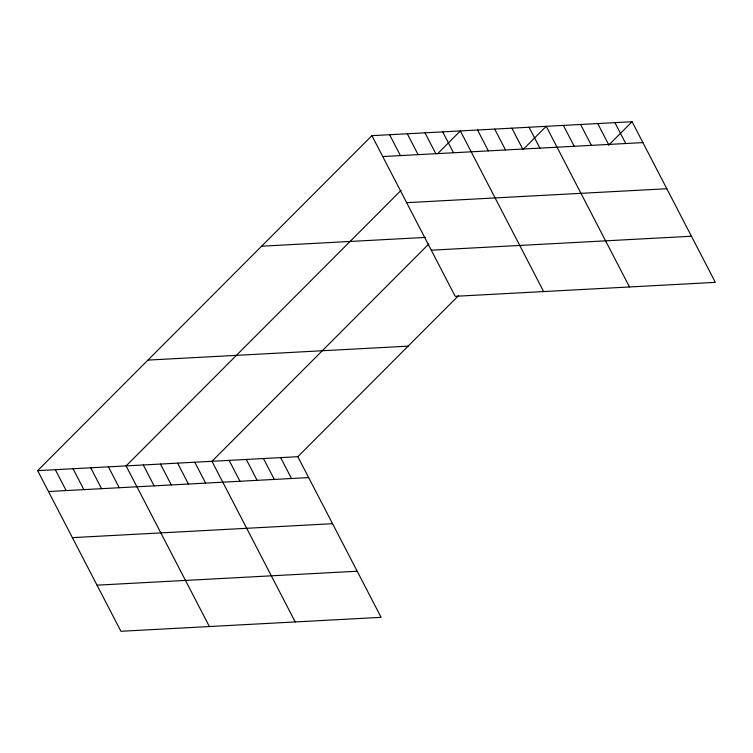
<?xml version="1.0" encoding="UTF-8"?>
<svg xmlns="http://www.w3.org/2000/svg" width="753" height="753" viewBox="0 0 753 753"><rect width="100%" height="100%" fill="white"/><g stroke="black" fill="none" stroke-linecap="round" stroke-linejoin="round"><path stroke-width="1.13" d="M37.65 470.634L297.821 456.695L381.093 617.338L120.922 631.278L37.65 470.634L371.907 135.662L632.078 121.722L715.35 282.366L455.179 296.305L371.907 135.662M401.161 190.255L126.109 465.9L209.381 626.543M437.662 153.678L460.365 130.918L543.638 291.562M428.815 243.981L211.96 461.297L295.232 621.94M523.514 149.075L546.226 126.316L629.499 286.959M297.821 456.695L458.633 295.534M608.556 145.291L632.078 121.722M382.74 156.549L642.911 142.609M406.648 202.67L666.81 188.73M261.602 246.203L425.614 237.411M431.271 250.184L691.442 236.244M147.955 360.094L408.126 346.154M48.474 491.521L308.645 477.59M72.382 537.642L332.553 523.702M97.015 585.166L357.186 571.226M614.909 122.635L625.734 143.531M597.741 123.558L608.565 144.444M580.563 124.48L591.397 145.367M563.395 125.403L574.219 146.289M529.048 127.238L539.882 148.125M511.88 128.161L522.714 149.047M494.712 129.083L505.536 149.969M477.543 129.996L488.368 150.892M442.679 131.869L453.504 152.755M424.984 132.81L435.808 153.706M407.298 133.761L418.122 154.647M389.602 134.712L400.427 155.598M280.653 457.617L291.477 478.503M263.475 458.539L274.308 479.426M246.306 459.462L257.131 480.348M229.138 460.375L239.962 481.271M194.792 462.22L205.616 483.106M177.623 463.142L188.448 484.028M160.455 464.055L171.279 484.951M143.277 464.978L154.111 485.864M108.413 466.841L119.247 487.737M90.727 467.792L101.551 488.678M73.032 468.743L83.856 489.629M55.346 469.693L66.17 490.58"/></g></svg>
